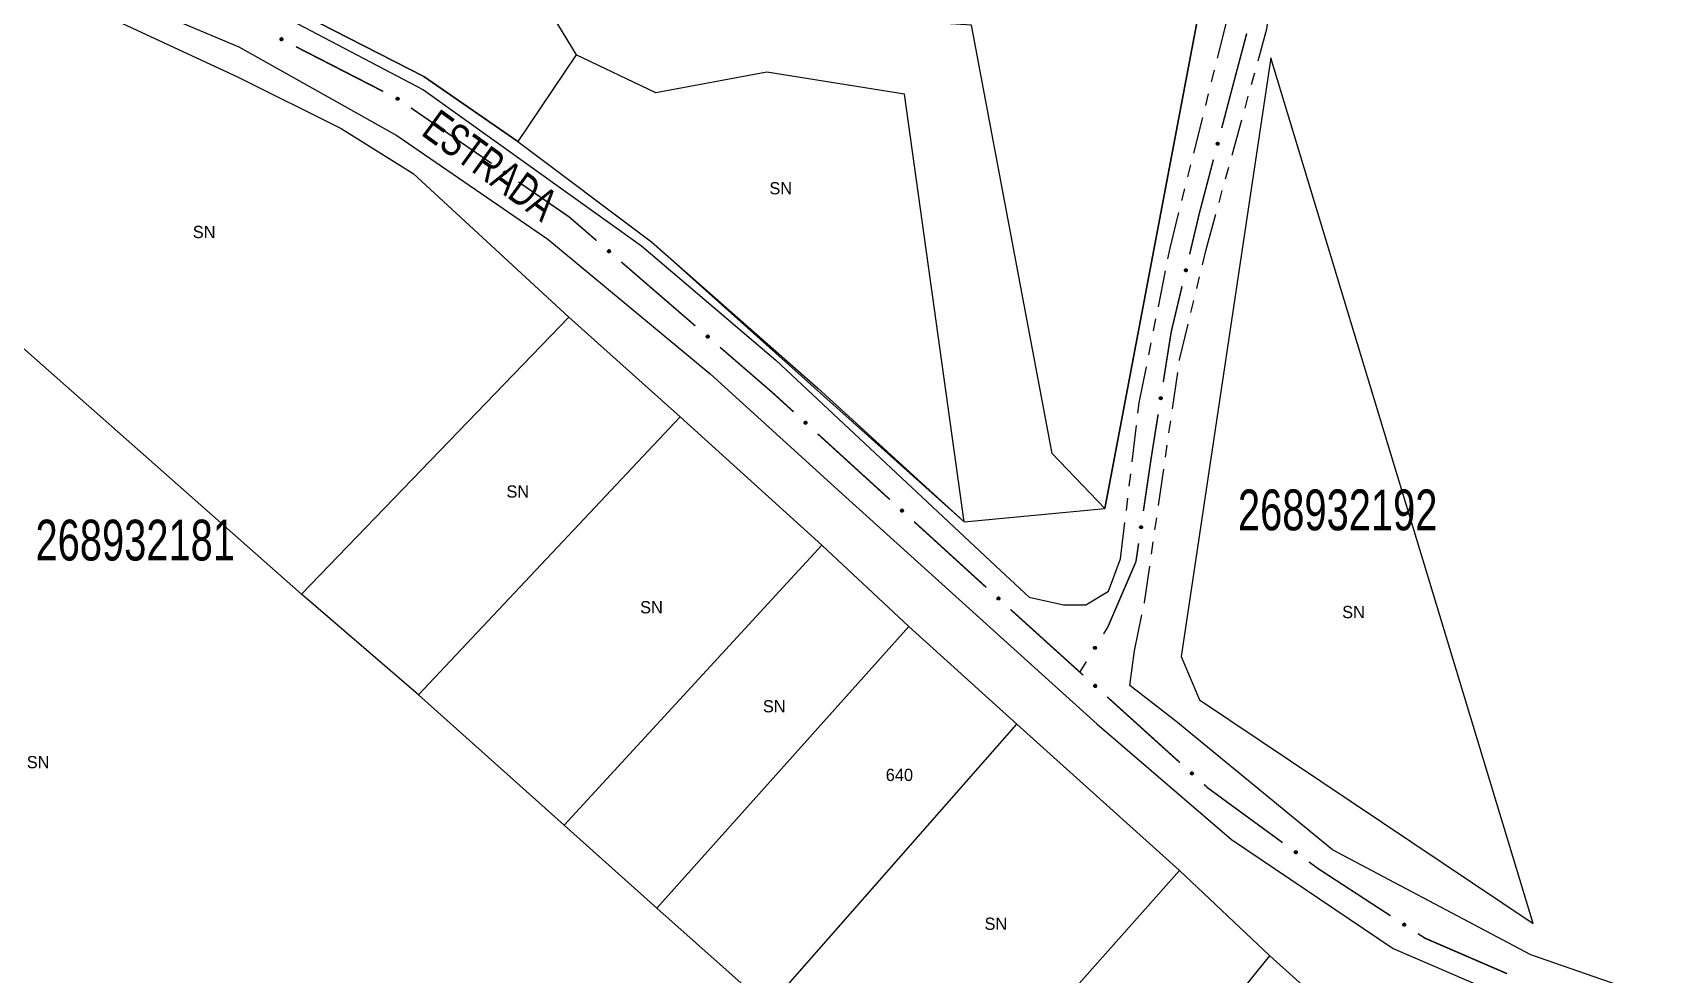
# Model space of a CAD drawing. Extents: x 207981 to 210201, y 4876477 to 4878908.
# Drawn here: x 208503.9 to 208703.8, y 4877420 to 4877535.5 of the extents above; entities that cross this region are included whole.
import ezdxf
from ezdxf.enums import TextEntityAlignment as Align

# ---------------------------------------------------------------- set-up
doc = ezdxf.new("R2010")
doc.units = 0
doc.header["$LTSCALE"] = 1.5
doc.header["$MEASUREMENT"] = 0
doc.linetypes.add('TRACO_25', pattern=[8, 3, -1, 1, -1, 1, -1])
for name, color, linetype in [('CD_MALHA_LOTES', 7, 'CONTINUOUS'), ('CD_TXT_QUADRA', 255, 'CONTINUOUS'), ('RU-QUADRA', 210, 'CONTINUOUS'), ('SV-EIXO-ROD-ESTR', 7, 'CONTINUOUS'), ('SV-EIXO-RUA-N-PAV', 6, 'CONTINUOUS'), ('SV-EST-MUNIC-PAV', 20, 'CONTINUOUS'), ('SV-RUA-NAO-PAV', 7, 'CONTINUOUS'), ('SV-TXT-RUA-PAV', 7, 'CONTINUOUS'), ('Th_NmrPort', 1, 'CONTINUOUS')]:
    doc.layers.add(name, color=color, linetype=linetype)
doc.styles.add('ARIAL', font='ARIAL.SHX')

msp = doc.modelspace()

# ---------------------------------------------------------------- linework, layer by layer
at = {"layer": 'CD_MALHA_LOTES', "linetype": 'Continuous', "flags": 128}
for points in [[(208521.51, 4877608.13), (208534.48, 4877578.52), (208542.87, 4877571.78), (208545.87, 4877573.43), (208570.61, 4877532.73)], [(208646.39, 4877555.96), (208648.18, 4877544.27), (208635.44, 4877477.11), (208629, 4877483.85), (208619.1, 4877536.4), (208579.75, 4877538.87), (208567.61, 4877554.69), (208554.41, 4877577.62), (208542.42, 4877578.22)], [(208563.44, 4877522.13), (208551.91, 4877530.11), (208524.21, 4877544.29), (208479.66, 4877562.25), (208458.4, 4877572.23)], [(208493.85, 4877543.82), (208513.26, 4877537.37), (208529.15, 4877530.03), (208541.75, 4877523.73), (208550.59, 4877518.18), (208569.71, 4877500.57)], [(208570.61, 4877532.73), (208563.44, 4877522.13)], [(208563.44, 4877522.13), (208579.84, 4877509.83), (208600.23, 4877491.88), (208618.18, 4877475.48), (208610.86, 4877527.93), (208593.99, 4877530.63), (208580.35, 4877528.08), (208570.61, 4877532.73)], [(208655.8, 4877532.4), (208644.81, 4877458.97)], [(208687.99, 4877426.21), (208655.8, 4877532.4)], [(208536.88, 4877466.62), (208489.95, 4877508.07)], [(208536.88, 4877466.62), (208569.71, 4877500.57)], [(208569.71, 4877500.57), (208583.35, 4877488.35)], [(208551.27, 4877454.25), (208583.35, 4877488.35)], [(208583.35, 4877488.35), (208600.74, 4877472.61)], [(208569.11, 4877438.28), (208600.74, 4877472.61)], [(208600.74, 4877472.61), (208611.38, 4877462.64)], [(208551.27, 4877454.25), (208536.88, 4877466.62)], [(208580.5, 4877428.09), (208611.38, 4877462.64)], [(208611.38, 4877462.64), (208624.65, 4877450.65)], [(208644.81, 4877458.97), (208647.06, 4877453.65), (208687.99, 4877426.21)], [(208569.11, 4877438.28), (208551.27, 4877454.25)], [(208594.14, 4877415.95), (208624.65, 4877450.65)], [(208624.65, 4877450.65), (208644.59, 4877432.74)], [(208580.5, 4877428.09), (208569.11, 4877438.28)], [(208614.15, 4877398.41), (208644.59, 4877432.74)], [(208644.59, 4877432.74), (208655.68, 4877422.24)], [(208594.14, 4877415.95), (208580.5, 4877428.09)], [(208627.35, 4877387.24), (208655.68, 4877422.24)], [(208655.68, 4877422.24), (208661.75, 4877416.84)]]:
    msp.add_lwpolyline(points, dxfattribs=at)
at = {"layer": 'RU-QUADRA', "linetype": 'Continuous', "flags": 128}
msp.add_lwpolyline([(208618.18, 4877475.48), (208635.44, 4877477.11), (208648.18, 4877544.27), (208646.39, 4877555.96), (208641.59, 4877567.06), (208635.59, 4877580.62), (208624.35, 4877606.93), (208621.05, 4877614.28), (208588.82, 4877691.63), (208551.72, 4877661.8), (208538.22, 4877651.23), (208526.98, 4877642.39), (208516.26, 4877638.49), (208509.07, 4877635.94), (208425.87, 4877605.13), (208458.4, 4877572.23), (208479.66, 4877562.25), (208524.21, 4877544.29), (208551.91, 4877530.11), (208563.44, 4877522.13), (208579.84, 4877509.83)], close=True, dxfattribs=at)
msp.add_lwpolyline([(208502.85, 4877413.7), (208441.76, 4877470.66), (208431.94, 4877482.21), (208419.87, 4877495.47), (208389.74, 4877529.73), (208406.98, 4877532.58), (208422.87, 4877535.35), (208437.18, 4877537.9), (208453.82, 4877540.82), (208463.72, 4877542.47), (208493.85, 4877543.82), (208513.26, 4877537.37), (208529.15, 4877530.03), (208541.75, 4877523.73), (208550.59, 4877518.18), (208569.71, 4877500.57), (208583.35, 4877488.35), (208600.74, 4877472.61), (208611.38, 4877462.64), (208624.65, 4877450.65), (208644.59, 4877432.74), (208655.68, 4877422.24), (208661.75, 4877416.84)], dxfattribs=at)
at = {"layer": 'SV-EIXO-ROD-ESTR'}
for points in [[(208534.526517, 4877534.494229), (208534.480177, 4877534.478588), (208534.437152, 4877534.474622), (208534.400314, 4877534.481643), (208534.36938, 4877534.496335), (208534.339425, 4877534.51493), (208534.313361, 4877534.540341), (208534.29068, 4877534.574952), (208534.274664, 4877534.621327), (208534.273498, 4877534.66567), (208534.278449, 4877534.702153), (208534.291912, 4877534.735292), (208534.310464, 4877534.764088), (208534.337754, 4877534.79029), (208534.373054, 4877534.812932), (208534.420076, 4877534.827908), (208534.462283, 4877534.831507), (208534.497736, 4877534.82378), (208534.530965, 4877534.810035), (208534.561319, 4877534.790684), (208534.586761, 4877534.765593), (208534.609494, 4877534.730011), (208534.62366, 4877534.683405), (208534.62773, 4877534.641349), (208534.620504, 4877534.605797), (208534.606235, 4877534.573387), (208534.587949, 4877534.543116), (208534.563497, 4877534.515852), (208534.526517, 4877534.494229)], [(208548.762045, 4877527.190136), (208548.715704, 4877527.174496), (208548.672679, 4877527.17053), (208548.635842, 4877527.177551), (208548.604907, 4877527.192242), (208548.574952, 4877527.210838), (208548.548888, 4877527.236248), (208548.526207, 4877527.270859), (208548.510192, 4877527.317235), (208548.509026, 4877527.361577), (208548.513976, 4877527.39806), (208548.527439, 4877527.431199), (208548.545991, 4877527.459996), (208548.573281, 4877527.486197), (208548.608581, 4877527.50884), (208548.655603, 4877527.523815), (208548.69781, 4877527.527414), (208548.733263, 4877527.519688), (208548.766493, 4877527.505943), (208548.796846, 4877527.486592), (208548.822288, 4877527.461501), (208548.845021, 4877527.425919), (208548.859187, 4877527.379312), (208548.863257, 4877527.337256), (208548.856031, 4877527.301704), (208548.841762, 4877527.269294), (208548.823477, 4877527.239023), (208548.799024, 4877527.211759), (208548.762045, 4877527.190136)], [(208561.92462, 4877518.118736), (208561.876649, 4877518.109205), (208561.833471, 4877518.110823), (208561.797848, 4877518.122537), (208561.769067, 4877518.141097), (208561.741762, 4877518.163402), (208561.719193, 4877518.191962), (208561.701167, 4877518.22921), (208561.691268, 4877518.277264), (208561.695832, 4877518.321387), (208561.705449, 4877518.356926), (208561.723074, 4877518.388051), (208561.745186, 4877518.414214), (208561.775628, 4877518.436675), (208561.813554, 4877518.454575), (208561.862115, 4877518.463359), (208561.904434, 4877518.461483), (208561.938594, 4877518.449247), (208561.969772, 4877518.43133), (208561.997376, 4877518.408225), (208562.019368, 4877518.380061), (208562.037321, 4877518.341844), (208562.045356, 4877518.293799), (208562.043966, 4877518.25157), (208562.032214, 4877518.217247), (208562.013883, 4877518.186949), (208561.991845, 4877518.15929), (208561.964079, 4877518.135408), (208561.92462, 4877518.118736)], [(208574.650338, 4877508.478296), (208574.601615, 4877508.474036), (208574.55887, 4877508.480338), (208574.52473, 4877508.495855), (208574.498138, 4877508.517434), (208574.473419, 4877508.542574), (208574.45409, 4877508.573419), (208574.440219, 4877508.612406), (208574.435603, 4877508.661251), (208574.444937, 4877508.704616), (208574.458359, 4877508.7389), (208574.479264, 4877508.767924), (208574.504088, 4877508.791528), (208574.536792, 4877508.810547), (208574.576439, 4877508.824218), (208574.625667, 4877508.827671), (208574.667532, 4877508.821205), (208574.700159, 4877508.805329), (208574.729205, 4877508.784128), (208574.754133, 4877508.758159), (208574.772933, 4877508.727772), (208574.786625, 4877508.687829), (208574.78939, 4877508.639196), (208574.783418, 4877508.597368), (208574.768004, 4877508.564526), (208574.746488, 4877508.5364), (208574.721574, 4877508.511301), (208574.691376, 4877508.490579), (208574.650338, 4877508.478296)], [(208586.759506, 4877498.020378), (208586.710784, 4877498.016118), (208586.668038, 4877498.02242), (208586.633899, 4877498.037937), (208586.607306, 4877498.059516), (208586.582587, 4877498.084656), (208586.563258, 4877498.115501), (208586.549387, 4877498.154488), (208586.544771, 4877498.203333), (208586.554105, 4877498.246698), (208586.567527, 4877498.280982), (208586.588432, 4877498.310006), (208586.613257, 4877498.33361), (208586.645961, 4877498.352629), (208586.685607, 4877498.3663), (208586.734835, 4877498.369753), (208586.7767, 4877498.363287), (208586.809327, 4877498.347411), (208586.838373, 4877498.32621), (208586.863301, 4877498.300241), (208586.882101, 4877498.269854), (208586.895793, 4877498.229911), (208586.898558, 4877498.181278), (208586.892586, 4877498.13945), (208586.877172, 4877498.106608), (208586.855656, 4877498.078482), (208586.830742, 4877498.053383), (208586.800544, 4877498.032661), (208586.759506, 4877498.020378)], [(208598.765818, 4877487.450885), (208598.717, 4877487.447915), (208598.674436, 4877487.455345), (208598.640719, 4877487.47176), (208598.614706, 4877487.494034), (208598.590661, 4877487.519819), (208598.572154, 4877487.551164), (208598.559319, 4877487.590504), (208598.555995, 4877487.639454), (208598.566472, 4877487.682557), (208598.580797, 4877487.716474), (208598.602461, 4877487.744935), (208598.627901, 4877487.767875), (208598.661097, 4877487.786022), (208598.701091, 4877487.79864), (208598.750393, 4877487.80079), (208598.792072, 4877487.79322), (208598.824268, 4877487.776487), (208598.852743, 4877487.754525), (208598.876977, 4877487.727907), (208598.894966, 4877487.697033), (208598.907598, 4877487.656742), (208598.909075, 4877487.608053), (208598.902, 4877487.566397), (208598.885723, 4877487.533975), (208598.86347, 4877487.506427), (208598.837902, 4877487.481995), (208598.807167, 4877487.462079), (208598.765818, 4877487.450885)], [(208610.594255, 4877476.676467), (208610.545437, 4877476.673497), (208610.502873, 4877476.680927), (208610.469156, 4877476.697342), (208610.443143, 4877476.719616), (208610.419098, 4877476.745401), (208610.40059, 4877476.776746), (208610.387756, 4877476.816086), (208610.384432, 4877476.865036), (208610.394909, 4877476.908139), (208610.409234, 4877476.942056), (208610.430898, 4877476.970518), (208610.456338, 4877476.993457), (208610.489534, 4877477.011605), (208610.529528, 4877477.024222), (208610.57883, 4877477.026373), (208610.620509, 4877477.018802), (208610.652705, 4877477.002069), (208610.68118, 4877476.980108), (208610.705413, 4877476.953489), (208610.723403, 4877476.922615), (208610.736035, 4877476.882324), (208610.737512, 4877476.833635), (208610.730437, 4877476.791979), (208610.71416, 4877476.759557), (208610.691907, 4877476.732009), (208610.666339, 4877476.707577), (208610.635604, 4877476.687661), (208610.594255, 4877476.676467)], [(208622.422692, 4877465.902049), (208622.373874, 4877465.899079), (208622.33131, 4877465.906509), (208622.297593, 4877465.922924), (208622.27158, 4877465.945198), (208622.247535, 4877465.970983), (208622.229027, 4877466.002328), (208622.216192, 4877466.041668), (208622.212869, 4877466.090619), (208622.223346, 4877466.133721), (208622.237671, 4877466.167638), (208622.259335, 4877466.1961), (208622.284775, 4877466.219039), (208622.317971, 4877466.237187), (208622.357965, 4877466.249804), (208622.407267, 4877466.251955), (208622.448946, 4877466.244385), (208622.481142, 4877466.227651), (208622.509617, 4877466.20569), (208622.53385, 4877466.179071), (208622.55184, 4877466.148197), (208622.564472, 4877466.107906), (208622.565949, 4877466.059217), (208622.558873, 4877466.017561), (208622.542597, 4877465.985139), (208622.520344, 4877465.957591), (208622.494775, 4877465.933159), (208622.464041, 4877465.913244), (208622.422692, 4877465.902049)], [(208634.290119, 4877455.169977), (208634.241313, 4877455.166821), (208634.198721, 4877455.174089), (208634.164941, 4877455.190375), (208634.138844, 4877455.21255), (208634.114701, 4877455.238244), (208634.096074, 4877455.269518), (208634.08309, 4877455.308809), (208634.079581, 4877455.357746), (208634.089893, 4877455.400889), (208634.104089, 4877455.43486), (208634.125645, 4877455.463404), (208634.150998, 4877455.486439), (208634.184124, 4877455.504713), (208634.22407, 4877455.517483), (208634.273363, 4877455.519821), (208634.315071, 4877455.512409), (208634.34733, 4877455.495798), (208634.375889, 4877455.473946), (208634.400223, 4877455.447419), (208634.41833, 4877455.416614), (208634.431115, 4877455.376372), (208634.432777, 4877455.327688), (208634.42586, 4877455.286006), (208634.409707, 4877455.253522), (208634.387559, 4877455.22589), (208634.362084, 4877455.201361), (208634.331425, 4877455.181328), (208634.290119, 4877455.169977)], [(208646.159456, 4877444.440632), (208646.11065, 4877444.437476), (208646.068058, 4877444.444744), (208646.034279, 4877444.461031), (208646.008182, 4877444.483206), (208645.984038, 4877444.508899), (208645.965412, 4877444.540174), (208645.952427, 4877444.579465), (208645.948918, 4877444.628402), (208645.959231, 4877444.671544), (208645.973426, 4877444.705515), (208645.994982, 4877444.734059), (208646.020335, 4877444.757095), (208646.053461, 4877444.775369), (208646.093407, 4877444.788138), (208646.142701, 4877444.790476), (208646.184408, 4877444.783065), (208646.216667, 4877444.766454), (208646.245226, 4877444.744601), (208646.26956, 4877444.718075), (208646.287667, 4877444.68727), (208646.300452, 4877444.647027), (208646.302115, 4877444.598344), (208646.295197, 4877444.556661), (208646.279044, 4877444.524177), (208646.256897, 4877444.496545), (208646.231421, 4877444.472016), (208646.200762, 4877444.451984), (208646.159456, 4877444.440632)], [(208658.915953, 4877434.783284), (208658.867735, 4877434.775092), (208658.82462, 4877434.77791), (208658.789336, 4877434.790611), (208658.761083, 4877434.809965), (208658.734408, 4877434.83302), (208658.712644, 4877434.862198), (208658.69566, 4877434.899933), (208658.687102, 4877434.948244), (208658.692893, 4877434.992222), (208658.703494, 4877435.02748), (208658.721978, 4877435.058103), (208658.744809, 4877435.08364), (208658.775865, 4877435.105246), (208658.814274, 4877435.122083), (208658.863061, 4877435.129513), (208658.905311, 4877435.12646), (208658.939117, 4877435.113279), (208658.969785, 4877435.094501), (208658.996736, 4877435.070637), (208659.017935, 4877435.041872), (208659.034818, 4877435.00317), (208659.041513, 4877434.95492), (208659.038949, 4877434.912746), (208659.026246, 4877434.878764), (208659.007079, 4877434.848987), (208658.984281, 4877434.821952), (208658.955861, 4877434.798852), (208658.915953, 4877434.783284)], [(208672.230402, 4877425.906665), (208672.1827, 4877425.895867), (208672.139495, 4877425.896342), (208672.103573, 4877425.90711), (208672.074312, 4877425.924902), (208672.046426, 4877425.946475), (208672.02311, 4877425.974429), (208672.004104, 4877426.011187), (208671.992937, 4877426.058962), (208671.996332, 4877426.10319), (208672.005005, 4877426.138972), (208672.0218, 4877426.170552), (208672.043212, 4877426.197291), (208672.07305, 4877426.22055), (208672.110488, 4877426.239447), (208672.1588, 4877426.249513), (208672.201154, 4877426.248757), (208672.235625, 4877426.23743), (208672.267267, 4877426.220343), (208672.295472, 4877426.197977), (208672.318202, 4877426.170405), (208672.33716, 4877426.132676), (208672.346463, 4877426.084861), (208672.346192, 4877426.042609), (208672.335352, 4877426.007988), (208672.317829, 4877425.977215), (208672.296531, 4877425.948983), (208672.269406, 4877425.924375), (208672.230402, 4877425.906665)]]:
    msp.add_lwpolyline(points, close=True, dxfattribs=at)
for points in [[(208534.587949, 4877534.543116), (208534.273498, 4877534.66567)], [(208534.563497, 4877534.515852), (208534.274664, 4877534.621327)], [(208534.571579, 4877534.531769), (208534.277959, 4877534.641014)], [(208534.606235, 4877534.573387), (208534.278449, 4877534.702153)], [(208534.593222, 4877534.559005), (208534.279586, 4877534.680054)], [(208534.54508, 4877534.507024), (208534.286667, 4877534.598204)], [(208534.611255, 4877534.591162), (208534.287938, 4877534.720244)], [(208534.526517, 4877534.494229), (208534.29068, 4877534.574952)], [(208534.620504, 4877534.605797), (208534.291912, 4877534.735292)], [(208534.62138, 4877534.625841), (208534.304102, 4877534.748759)], [(208534.500929, 4877534.486735), (208534.308793, 4877534.554645)], [(208534.62773, 4877534.641349), (208534.310464, 4877534.764088)], [(208534.480177, 4877534.478588), (208534.313361, 4877534.540341)], [(208534.624222, 4877534.664259), (208534.328796, 4877534.775963)], [(208534.45566, 4877534.476222), (208534.33472, 4877534.524472)], [(208534.62366, 4877534.683405), (208534.337754, 4877534.79029)], [(208534.437152, 4877534.474622), (208534.339425, 4877534.51493)], [(208534.612463, 4877534.7071), (208534.358346, 4877534.800676)], [(208534.609494, 4877534.730011), (208534.373054, 4877534.812932)], [(208534.592142, 4877534.748199), (208534.403679, 4877534.817292)], [(208534.586761, 4877534.765593), (208534.420076, 4877534.827908)], [(208534.569888, 4877534.779555), (208534.447111, 4877534.827214)], [(208534.561319, 4877534.790684), (208534.462283, 4877534.831507)], [(208548.823477, 4877527.239023), (208548.509026, 4877527.361577)], [(208548.799024, 4877527.211759), (208548.510192, 4877527.317235)], [(208548.807106, 4877527.227676), (208548.513486, 4877527.336921)], [(208548.841762, 4877527.269294), (208548.513976, 4877527.39806)], [(208548.828749, 4877527.254913), (208548.515113, 4877527.375961)], [(208548.780607, 4877527.202932), (208548.522194, 4877527.294112)], [(208548.846782, 4877527.287069), (208548.523465, 4877527.416152)], [(208548.762045, 4877527.190136), (208548.526207, 4877527.270859)], [(208548.856031, 4877527.301704), (208548.527439, 4877527.431199)], [(208548.856907, 4877527.321749), (208548.539629, 4877527.444666)], [(208548.736457, 4877527.182642), (208548.54432, 4877527.250553)], [(208548.863257, 4877527.337256), (208548.545991, 4877527.459996)], [(208548.715704, 4877527.174496), (208548.548888, 4877527.236248)], [(208548.859749, 4877527.360166), (208548.564323, 4877527.471871)], [(208548.691187, 4877527.172129), (208548.570247, 4877527.220379)], [(208548.859187, 4877527.379312), (208548.573281, 4877527.486197)], [(208548.672679, 4877527.17053), (208548.574952, 4877527.210838)], [(208548.84799, 4877527.403007), (208548.593873, 4877527.496584)], [(208548.845021, 4877527.425919), (208548.608581, 4877527.50884)], [(208548.827669, 4877527.444107), (208548.639206, 4877527.513199)], [(208548.822288, 4877527.461501), (208548.655603, 4877527.523815)], [(208548.805415, 4877527.475462), (208548.682638, 4877527.523121)], [(208548.796846, 4877527.486592), (208548.69781, 4877527.527414)], [(208561.964079, 4877518.135408), (208561.691268, 4877518.277264)], [(208561.991845, 4877518.15929), (208561.695832, 4877518.321387)], [(208561.974148, 4877518.15015), (208561.697074, 4877518.296361)], [(208561.944678, 4877518.12903), (208561.700187, 4877518.252786)], [(208561.92462, 4877518.118736), (208561.701167, 4877518.22921)], [(208561.999124, 4877518.174366), (208561.703725, 4877518.334865)], [(208562.013883, 4877518.186949), (208561.705449, 4877518.356926)], [(208561.898279, 4877518.114606), (208561.716509, 4877518.206736)], [(208562.021154, 4877518.203928), (208561.717192, 4877518.373642)], [(208561.876649, 4877518.109205), (208561.719193, 4877518.191962)], [(208562.032214, 4877518.217247), (208561.723074, 4877518.388051)], [(208562.035669, 4877518.237011), (208561.736899, 4877518.399833)], [(208561.852031, 4877518.110021), (208561.738326, 4877518.173471)], [(208561.833471, 4877518.110823), (208561.741762, 4877518.163402)], [(208562.043966, 4877518.25157), (208561.745186, 4877518.414214)], [(208562.043443, 4877518.274741), (208561.764897, 4877518.423625)], [(208562.045356, 4877518.293799), (208561.775628, 4877518.436675)], [(208562.037309, 4877518.318741), (208561.797388, 4877518.444319)], [(208562.037321, 4877518.341844), (208561.813554, 4877518.454575)], [(208562.02246, 4877518.362119), (208561.844486, 4877518.454947)], [(208562.019368, 4877518.380061), (208561.862115, 4877518.463359)], [(208562.004438, 4877518.396083), (208561.888835, 4877518.459183)], [(208561.997376, 4877518.408225), (208561.904434, 4877518.461483)], [(208574.691376, 4877508.490579), (208574.435603, 4877508.661251)], [(208574.650338, 4877508.478296), (208574.440219, 4877508.612406)], [(208574.671396, 4877508.486348), (208574.441808, 4877508.635949)], [(208574.702988, 4877508.504139), (208574.443451, 4877508.679604)], [(208574.721574, 4877508.511301), (208574.444937, 4877508.704616)], [(208574.623704, 4877508.477054), (208574.453027, 4877508.588398)], [(208574.601615, 4877508.474036), (208574.45409, 4877508.573419)], [(208574.730448, 4877508.525497), (208574.454247, 4877508.717157)], [(208574.746488, 4877508.5364), (208574.458359, 4877508.7389)], [(208574.577233, 4877508.477523), (208574.471099, 4877508.552957)], [(208574.755561, 4877508.552488), (208574.47185, 4877508.75424)], [(208574.55887, 4877508.480338), (208574.473419, 4877508.542574)], [(208574.768004, 4877508.564526), (208574.479264, 4877508.767924)], [(208574.773587, 4877508.583797), (208574.494288, 4877508.778133)], [(208574.783418, 4877508.597368), (208574.504088, 4877508.791528)], [(208574.785416, 4877508.620458), (208574.524706, 4877508.79874)], [(208574.78939, 4877508.639196), (208574.536792, 4877508.810547)], [(208574.784102, 4877508.664865), (208574.559254, 4877508.81578)], [(208574.786625, 4877508.687829), (208574.576439, 4877508.824218)], [(208574.774056, 4877508.709599), (208574.607228, 4877508.821225)], [(208574.772933, 4877508.727772), (208574.625667, 4877508.827671)], [(208574.759833, 4877508.745321), (208574.651775, 4877508.820615)], [(208574.754133, 4877508.758159), (208574.667532, 4877508.821205)], [(208586.800544, 4877498.032661), (208586.544771, 4877498.203333)], [(208586.759506, 4877498.020378), (208586.549387, 4877498.154488)], [(208586.780564, 4877498.02843), (208586.550976, 4877498.178031)], [(208586.812156, 4877498.046221), (208586.552619, 4877498.221686)], [(208586.830742, 4877498.053383), (208586.554105, 4877498.246698)], [(208586.732872, 4877498.019136), (208586.562195, 4877498.13048)], [(208586.710784, 4877498.016118), (208586.563258, 4877498.115501)], [(208586.839616, 4877498.067579), (208586.563415, 4877498.259239)], [(208586.855656, 4877498.078482), (208586.567527, 4877498.280982)], [(208586.686401, 4877498.019605), (208586.580267, 4877498.095039)], [(208586.86473, 4877498.09457), (208586.581018, 4877498.296322)], [(208586.668038, 4877498.02242), (208586.582587, 4877498.084656)], [(208586.877172, 4877498.106608), (208586.588432, 4877498.310006)], [(208586.882755, 4877498.125879), (208586.603456, 4877498.320215)], [(208586.892586, 4877498.13945), (208586.613257, 4877498.33361)], [(208586.894584, 4877498.16254), (208586.633874, 4877498.340822)], [(208586.898558, 4877498.181278), (208586.645961, 4877498.352629)], [(208586.89327, 4877498.206947), (208586.668422, 4877498.357862)], [(208586.895793, 4877498.229911), (208586.685607, 4877498.3663)], [(208586.883224, 4877498.251681), (208586.716396, 4877498.363307)], [(208586.882101, 4877498.269854), (208586.734835, 4877498.369753)], [(208586.869001, 4877498.287403), (208586.760943, 4877498.362697)], [(208586.863301, 4877498.300241), (208586.7767, 4877498.363287)], [(208598.807167, 4877487.462079), (208598.555995, 4877487.639454)], [(208598.765818, 4877487.450885), (208598.559319, 4877487.590504)], [(208598.787082, 4877487.458378), (208598.561529, 4877487.613997)], [(208598.819133, 4877487.475327), (208598.564326, 4877487.657593)], [(208598.837902, 4877487.481995), (208598.566472, 4877487.682557)], [(208598.739161, 4877487.450348), (208598.571487, 4877487.566165)], [(208598.717, 4877487.447915), (208598.572154, 4877487.551164)], [(208598.847148, 4877487.495952), (208598.576111, 4877487.694847)], [(208598.86347, 4877487.506427), (208598.580797, 4877487.716474)], [(208598.692718, 4877487.452046), (208598.588616, 4877487.530259)], [(208598.674436, 4877487.455345), (208598.590661, 4877487.519819)], [(208598.872967, 4877487.522269), (208598.594689, 4877487.731452)], [(208598.885723, 4877487.533975), (208598.602461, 4877487.744935)], [(208598.891813, 4877487.553091), (208598.61775, 4877487.754744)], [(208598.902, 4877487.566397), (208598.627901, 4877487.767875)], [(208598.904608, 4877487.589427), (208598.648702, 4877487.774539)], [(208598.909075, 4877487.608053), (208598.661097, 4877487.786022)], [(208598.904468, 4877487.633852), (208598.683689, 4877487.79066)], [(208598.907598, 4877487.656742), (208598.701091, 4877487.79864)], [(208598.895609, 4877487.678837), (208598.73179, 4877487.794834)], [(208598.894966, 4877487.697033), (208598.750393, 4877487.80079)], [(208598.882335, 4877487.714923), (208598.776305, 4877487.793047)], [(208598.876977, 4877487.727907), (208598.792072, 4877487.79322)], [(208610.635604, 4877476.687661), (208610.384432, 4877476.865036)], [(208610.594255, 4877476.676467), (208610.387756, 4877476.816086)], [(208610.615519, 4877476.68396), (208610.389966, 4877476.839579)], [(208610.64757, 4877476.700909), (208610.392763, 4877476.883175)], [(208610.666339, 4877476.707577), (208610.394909, 4877476.908139)], [(208610.567598, 4877476.67593), (208610.399924, 4877476.791748)], [(208610.545437, 4877476.673497), (208610.40059, 4877476.776746)], [(208610.675585, 4877476.721534), (208610.404548, 4877476.920429)], [(208610.691907, 4877476.732009), (208610.409234, 4877476.942056)], [(208610.521155, 4877476.677628), (208610.417053, 4877476.755842)], [(208610.502873, 4877476.680927), (208610.419098, 4877476.745401)], [(208610.701403, 4877476.747851), (208610.423125, 4877476.957034)], [(208610.71416, 4877476.759557), (208610.430898, 4877476.970518)], [(208610.72025, 4877476.778674), (208610.446187, 4877476.980326)], [(208610.730437, 4877476.791979), (208610.456338, 4877476.993457)], [(208610.733045, 4877476.815009), (208610.477139, 4877477.000121)], [(208610.737512, 4877476.833635), (208610.489534, 4877477.011605)], [(208610.732905, 4877476.859434), (208610.512126, 4877477.016242)], [(208610.736035, 4877476.882324), (208610.529528, 4877477.024222)], [(208610.724046, 4877476.904419), (208610.560227, 4877477.020417)], [(208610.723403, 4877476.922615), (208610.57883, 4877477.026373)], [(208610.710772, 4877476.940505), (208610.604742, 4877477.018629)], [(208610.705413, 4877476.953489), (208610.620509, 4877477.018802)], [(208622.464041, 4877465.913244), (208622.212869, 4877466.090619)], [(208622.422692, 4877465.902049), (208622.216192, 4877466.041668)], [(208622.443956, 4877465.909542), (208622.218403, 4877466.065161)], [(208622.476007, 4877465.926491), (208622.2212, 4877466.108757)], [(208622.494775, 4877465.933159), (208622.223346, 4877466.133721)], [(208622.396035, 4877465.901512), (208622.228361, 4877466.01733)], [(208622.373874, 4877465.899079), (208622.229027, 4877466.002328)], [(208622.504022, 4877465.947116), (208622.232985, 4877466.146012)], [(208622.520344, 4877465.957591), (208622.237671, 4877466.167638)], [(208622.349592, 4877465.90321), (208622.24549, 4877465.981424)], [(208622.33131, 4877465.906509), (208622.247535, 4877465.970983)], [(208622.52984, 4877465.973434), (208622.251562, 4877466.182617)], [(208622.542597, 4877465.985139), (208622.259335, 4877466.1961)], [(208622.548687, 4877466.004256), (208622.274624, 4877466.205908)], [(208622.558873, 4877466.017561), (208622.284775, 4877466.219039)], [(208622.561482, 4877466.040591), (208622.305576, 4877466.225704)], [(208622.565949, 4877466.059217), (208622.317971, 4877466.237187)], [(208622.561342, 4877466.085016), (208622.340563, 4877466.241824)], [(208622.564472, 4877466.107906), (208622.357965, 4877466.249804)], [(208622.552483, 4877466.130001), (208622.388664, 4877466.245999)], [(208622.55184, 4877466.148197), (208622.407267, 4877466.251955)], [(208622.539209, 4877466.166087), (208622.433179, 4877466.244211)], [(208622.53385, 4877466.179071), (208622.448946, 4877466.244385)], [(208634.331425, 4877455.181328), (208634.079581, 4877455.357746)], [(208634.290119, 4877455.169977), (208634.08309, 4877455.308809)], [(208634.311354, 4877455.17755), (208634.085211, 4877455.33231)], [(208634.34334, 4877455.194621), (208634.087842, 4877455.375917)], [(208634.362084, 4877455.201361), (208634.089893, 4877455.400889)], [(208634.263464, 4877455.169338), (208634.095351, 4877455.284517)], [(208634.241313, 4877455.166821), (208634.096074, 4877455.269518)], [(208634.371277, 4877455.215352), (208634.099486, 4877455.413215)], [(208634.387559, 4877455.22589), (208634.104089, 4877455.43486)], [(208634.217015, 4877455.170859), (208634.112616, 4877455.248676)], [(208634.198721, 4877455.174089), (208634.114701, 4877455.238244)], [(208634.396995, 4877455.241768), (208634.117923, 4877455.449891)], [(208634.409707, 4877455.253522), (208634.125645, 4877455.463404)], [(208634.415725, 4877455.272662), (208634.140896, 4877455.47327)], [(208634.42586, 4877455.286006), (208634.150998, 4877455.486439)], [(208634.428381, 4877455.309045), (208634.171773, 4877455.493183)], [(208634.432777, 4877455.327688), (208634.184124, 4877455.504713)], [(208634.428072, 4877455.35347), (208634.206698, 4877455.509436)], [(208634.431115, 4877455.376372), (208634.22407, 4877455.517483)], [(208634.419042, 4877455.398421), (208634.254783, 4877455.513794)], [(208634.41833, 4877455.416614), (208634.273363, 4877455.519821)], [(208634.405631, 4877455.434455), (208634.299305, 4877455.512176)], [(208634.400223, 4877455.447419), (208634.315071, 4877455.512409)], [(208646.200762, 4877444.451984), (208645.948918, 4877444.628402)], [(208646.159456, 4877444.440632), (208645.952427, 4877444.579465)], [(208646.180692, 4877444.448206), (208645.954548, 4877444.602965)], [(208646.212678, 4877444.465277), (208645.957179, 4877444.646572)], [(208646.231421, 4877444.472016), (208645.959231, 4877444.671544)], [(208646.132801, 4877444.439993), (208645.964688, 4877444.555172)], [(208646.11065, 4877444.437476), (208645.965412, 4877444.540174)], [(208646.240614, 4877444.486008), (208645.968823, 4877444.683871)], [(208646.256897, 4877444.496545), (208645.973426, 4877444.705515)], [(208646.086352, 4877444.441515), (208645.981953, 4877444.519332)], [(208646.068058, 4877444.444744), (208645.984038, 4877444.508899)], [(208646.266332, 4877444.512423), (208645.987261, 4877444.720546)], [(208646.279044, 4877444.524177), (208645.994982, 4877444.734059)], [(208646.285062, 4877444.543317), (208646.010234, 4877444.743925)], [(208646.295197, 4877444.556661), (208646.020335, 4877444.757095)], [(208646.297718, 4877444.579701), (208646.04111, 4877444.763839)], [(208646.302115, 4877444.598344), (208646.053461, 4877444.775369)], [(208646.297409, 4877444.624125), (208646.076035, 4877444.780092)], [(208646.300452, 4877444.647027), (208646.093407, 4877444.788138)], [(208646.288379, 4877444.669076), (208646.12412, 4877444.78445)], [(208646.287667, 4877444.68727), (208646.142701, 4877444.790476)], [(208646.274968, 4877444.705111), (208646.168642, 4877444.782831)], [(208646.26956, 4877444.718075), (208646.184408, 4877444.783065)], [(208658.955861, 4877434.798852), (208658.687102, 4877434.948244)], [(208658.984281, 4877434.821952), (208658.692893, 4877434.992222)], [(208658.966336, 4877434.813307), (208658.693438, 4877434.967172)], [(208658.93629, 4877434.793016), (208658.695337, 4877434.923527)], [(208658.915953, 4877434.783284), (208658.69566, 4877434.899933)], [(208658.991976, 4877434.83682), (208658.701157, 4877435.005476)], [(208659.007079, 4877434.848987), (208658.703494, 4877435.02748)], [(208658.889507, 4877434.779889), (208658.710371, 4877434.877041)], [(208658.867735, 4877434.775092), (208658.712644, 4877434.862198)], [(208659.01482, 4877434.865757), (208658.715698, 4877435.043863)], [(208659.026246, 4877434.878764), (208658.721978, 4877435.058103)], [(208658.84315, 4877434.776592), (208658.731255, 4877434.843181)], [(208658.82462, 4877434.77791), (208658.734408, 4877434.83302)], [(208659.03025, 4877434.898424), (208658.736126, 4877435.069495)], [(208659.038949, 4877434.912746), (208658.744809, 4877435.08364)], [(208659.03907, 4877434.935922), (208658.764775, 4877435.092499)], [(208659.041513, 4877434.95492), (208658.775865, 4877435.105246)], [(208659.034163, 4877434.980076), (208658.797829, 4877435.112281)], [(208659.034818, 4877435.00317), (208658.814274, 4877435.122083)], [(208659.020527, 4877435.02385), (208658.845204, 4877435.121594)], [(208659.017935, 4877435.041872), (208658.863061, 4877435.129513)], [(208659.003457, 4877435.058303), (208658.889654, 4877435.124595)], [(208658.996736, 4877435.070637), (208658.905311, 4877435.12646)], [(208672.269406, 4877425.924375), (208671.992937, 4877426.058962)], [(208672.296531, 4877425.948983), (208671.996332, 4877426.10319)], [(208672.279081, 4877425.939377), (208671.998236, 4877426.078206)], [(208672.25018, 4877425.917486), (208672.002501, 4877426.034729)], [(208672.303408, 4877425.964247), (208672.003865, 4877426.116873)], [(208672.230402, 4877425.906665), (208672.004104, 4877426.011187)], [(208672.317829, 4877425.977215), (208672.005005, 4877426.138972)], [(208672.324648, 4877425.99438), (208672.016302, 4877426.155993)], [(208672.204179, 4877425.901839), (208672.020035, 4877425.989127)], [(208672.335352, 4877426.007988), (208672.0218, 4877426.170552)], [(208672.1827, 4877425.895867), (208672.02311, 4877425.974429)], [(208672.338283, 4877426.027836), (208672.035309, 4877426.182696)], [(208672.15807, 4877425.896032), (208672.042725, 4877425.95645)], [(208672.346192, 4877426.042609), (208672.043212, 4877426.197291)], [(208672.139495, 4877425.896342), (208672.046426, 4877425.946475)], [(208672.345055, 4877426.065758), (208672.062667, 4877426.20722)], [(208672.346463, 4877426.084861), (208672.07305, 4877426.22055)], [(208672.337759, 4877426.109581), (208672.0946, 4877426.228766)], [(208672.33716, 4877426.132676), (208672.110488, 4877426.239447)], [(208672.321768, 4877426.15255), (208672.141399, 4877426.240637)], [(208672.318202, 4877426.170405), (208672.1588, 4877426.249513)], [(208672.302853, 4877426.186026), (208672.185621, 4877426.246045)], [(208672.295472, 4877426.197977), (208672.201154, 4877426.248757)]]:
    msp.add_lwpolyline(points, dxfattribs=at)
at = {"layer": 'SV-EIXO-ROD-ESTR', "const_width": 0.18}
for points in [[(208546.905021, 4877528.26668), (208536.228375, 4877533.744749)], [(208560.221998, 4877519.425856), (208550.341293, 4877526.235531)], [(208569.730488, 4877512.872708), (208563.515566, 4877517.155965)], [(208570.07261, 4877512.577239), (208569.730488, 4877512.872708)], [(208573.099902, 4877509.962759), (208570.07261, 4877512.577239)], [(208585.20907, 4877499.504841), (208576.127194, 4877507.34828)], [(208594.597923, 4877491.396287), (208588.236362, 4877496.890362)], [(208595.03734, 4877490.996025), (208594.597923, 4877491.396287)], [(208597.255172, 4877488.975822), (208595.03734, 4877490.996025)], [(208609.083609, 4877478.201404), (208600.212281, 4877486.282217)], [(208620.912046, 4877467.426986), (208612.040718, 4877475.5078)], [(208632.773683, 4877456.689156), (208623.87168, 4877464.736164)], [(208644.64302, 4877445.959812), (208635.741018, 4877454.00682)], [(208648.147683, 4877442.791755), (208647.610355, 4877443.277475)], [(208648.370232, 4877442.629062), (208648.147683, 4877442.791755)], [(208657.250359, 4877436.137271), (208648.370232, 4877442.629062)], [(208661.608936, 4877432.950946), (208660.479496, 4877433.77662)], [(208662.112594, 4877432.623142), (208661.608936, 4877432.950946)], [(208670.493789, 4877427.168275), (208662.112594, 4877432.623142)], [(208674.710625, 4877424.423763), (208673.846267, 4877424.986327)], [(208675.599855, 4877424.039528), (208674.710625, 4877424.423763)], [(208684.779541, 4877420.072997), (208675.599855, 4877424.039528)]]:
    msp.add_lwpolyline(points, dxfattribs=at)
at = {"layer": 'SV-EIXO-RUA-N-PAV', "const_width": 0.18}
for points in [[(208652.849477, 4877535.378231), (208651.055989, 4877528.611888)], [(208650.875233, 4877527.929944), (208649.784042, 4877523.77638)], [(208651.055989, 4877528.611888), (208650.875233, 4877527.929944)], [(208648.767683, 4877519.907657), (208647.243144, 4877514.104574)], [(208647.044087, 4877513.346875), (208645.839695, 4877508.271222)], [(208647.243144, 4877514.104574), (208647.044087, 4877513.346875)], [(208644.916186, 4877504.37929), (208643.7618, 4877499.514376)], [(208643.7618, 4877499.514376), (208643.583698, 4877498.763806)], [(208643.583698, 4877498.763806), (208642.607258, 4877492.612231)], [(208641.980187, 4877488.661689), (208641.19635, 4877483.723511)], [(208641.111991, 4877483.192054), (208640.171825, 4877476.798924)], [(208641.19635, 4877483.723511), (208641.111991, 4877483.192054)], [(208639.589849, 4877472.841488), (208639.298861, 4877470.86277)], [(208639.258211, 4877470.58635), (208635.808131, 4877462.577234)], [(208639.298861, 4877470.86277), (208639.258211, 4877470.58635)], [(208635.797822, 4877462.553303), (208635.283286, 4877461.72637)], [(208635.808131, 4877462.577234), (208635.797822, 4877462.553303)], [(208632.641777, 4877457.481087), (208632.337433, 4877456.991963)], [(208633.170079, 4877458.330144), (208632.641777, 4877457.481087)]]:
    msp.add_lwpolyline(points, dxfattribs=at)
at = {"layer": 'SV-EIXO-RUA-N-PAV'}
for points in [[(208649.418838, 4877521.953013), (208649.444095, 4877521.911131), (208649.457238, 4877521.869971), (208649.458319, 4877521.832486), (208649.450637, 4877521.799113), (208649.438933, 4877521.765855), (208649.419734, 4877521.734928), (208649.390823, 4877521.705323), (208649.348987, 4877521.679691), (208649.305938, 4877521.668999), (208649.269244, 4877521.665973), (208649.233983, 4877521.67198), (208649.201866, 4877521.683891), (208649.1704, 4877521.704896), (208649.140684, 4877521.734488), (208649.115929, 4877521.777179), (208649.103321, 4877521.81762), (208649.103227, 4877521.853904), (208649.10949, 4877521.889315), (208649.121847, 4877521.923125), (208649.140867, 4877521.953375), (208649.170715, 4877521.983241), (208649.213175, 4877522.007116), (208649.253366, 4877522.020151), (208649.28964, 4877522.020754), (208649.324364, 4877522.013803), (208649.357863, 4877522.00247), (208649.389755, 4877521.984465), (208649.418838, 4877521.953013)], [(208645.51822, 4877506.43964), (208645.544472, 4877506.398374), (208645.558596, 4877506.35754), (208645.560573, 4877506.320092), (208645.553692, 4877506.286544), (208645.542786, 4877506.253016), (208645.524333, 4877506.221639), (208645.496139, 4877506.19135), (208645.454928, 4877506.164725), (208645.412147, 4877506.153006), (208645.375536, 4877506.149103), (208645.340142, 4877506.154264), (208645.307748, 4877506.165404), (208645.275789, 4877506.185649), (208645.245374, 4877506.214522), (208645.219604, 4877506.256608), (208645.206032, 4877506.296736), (208645.20507, 4877506.333008), (208645.210484, 4877506.368558), (208645.222028, 4877506.402654), (208645.24032, 4877506.433351), (208645.269445, 4877506.463922), (208645.311321, 4877506.488806), (208645.351189, 4877506.5028), (208645.387438, 4877506.50427), (208645.422318, 4877506.498152), (208645.456079, 4877506.487623), (208645.488393, 4877506.470387), (208645.51822, 4877506.43964)], [(208642.424966, 4877490.761607), (208642.454259, 4877490.72244), (208642.471425, 4877490.682789), (208642.476224, 4877490.645597), (208642.471894, 4877490.611625), (208642.463551, 4877490.57737), (208642.44752, 4877490.544689), (208642.421692, 4877490.512358), (208642.382609, 4877490.482698), (208642.340834, 4877490.467783), (208642.304623, 4877490.461127), (208642.26894, 4877490.463602), (208642.235798, 4877490.472264), (208642.202402, 4877490.49004), (208642.169893, 4877490.516534), (208642.14102, 4877490.556555), (208642.124457, 4877490.595543), (208642.12076, 4877490.631639), (208642.123475, 4877490.667497), (208642.132412, 4877490.702367), (208642.148334, 4877490.734357), (208642.175068, 4877490.76704), (208642.214947, 4877490.795014), (208642.253645, 4877490.811977), (208642.289679, 4877490.81618), (208642.324921, 4877490.812712), (208642.359381, 4877490.804762), (208642.392903, 4877490.790014), (208642.424966, 4877490.761607)], [(208640.010651, 4877474.946342), (208640.040388, 4877474.907512), (208640.058005, 4877474.868059), (208640.063228, 4877474.830924), (208640.059287, 4877474.796905), (208640.051335, 4877474.762557), (208640.035677, 4877474.729695), (208640.010219, 4877474.697072), (208639.971477, 4877474.666969), (208639.929875, 4877474.651578), (208639.893742, 4877474.64451), (208639.858033, 4877474.646577), (208639.824795, 4877474.654861), (208639.791198, 4877474.672254), (208639.758389, 4877474.698376), (208639.729062, 4877474.738065), (208639.712056, 4877474.776862), (208639.707947, 4877474.812914), (208639.710253, 4877474.8488), (208639.718792, 4877474.88377), (208639.734348, 4877474.915939), (208639.760707, 4877474.948925), (208639.800264, 4877474.977352), (208639.838766, 4877474.994755), (208639.87475, 4877474.999369), (208639.91003, 4877474.996303), (208639.944578, 4877474.988746), (208639.978266, 4877474.974382), (208640.010651, 4877474.946342)], [(208634.396054, 4877460.092094), (208634.40782, 4877460.044622), (208634.408226, 4877460.001417), (208634.398192, 4877459.965283), (208634.381, 4877459.935665), (208634.359998, 4877459.907346), (208634.332525, 4877459.883465), (208634.296162, 4877459.863715), (208634.248624, 4877459.851577), (208634.204337, 4877459.85407), (208634.168386, 4877459.862012), (208634.13647, 4877459.878161), (208634.109301, 4877459.899024), (208634.085439, 4877459.928381), (208634.065783, 4877459.965427), (208634.054735, 4877460.013524), (208634.054628, 4877460.055884), (208634.065251, 4877460.090579), (208634.081689, 4877460.122563), (208634.103476, 4877460.151218), (208634.130579, 4877460.174504), (208634.167914, 4877460.194227), (208634.21553, 4877460.204502), (208634.257779, 4877460.205091), (208634.292614, 4877460.194959), (208634.323737, 4877460.178066), (208634.352397, 4877460.157347), (208634.377553, 4877460.13073), (208634.396054, 4877460.092094)]]:
    msp.add_lwpolyline(points, close=True, dxfattribs=at)
for points in [[(208649.121847, 4877521.923125), (208649.103321, 4877521.81762)], [(208649.130869, 4877521.933891), (208649.110782, 4877521.803729)], [(208649.140867, 4877521.953375), (208649.115929, 4877521.777179)], [(208649.156693, 4877521.962377), (208649.129829, 4877521.763454)], [(208649.170715, 4877521.983241), (208649.140684, 4877521.734488)], [(208649.192449, 4877521.991076), (208649.155821, 4877521.722766)], [(208649.213175, 4877522.007116), (208649.1704, 4877521.704896)], [(208649.231751, 4877522.011789), (208649.18632, 4877521.699234)], [(208649.253366, 4877522.020151), (208649.201866, 4877521.683891)], [(208649.269878, 4877522.017292), (208649.218206, 4877521.680982)], [(208649.28964, 4877522.020754), (208649.233983, 4877521.67198)], [(208649.305924, 4877522.014876), (208649.249533, 4877521.671341)], [(208649.324364, 4877522.013803), (208649.269244, 4877521.665973)], [(208649.341211, 4877522.004195), (208649.29058, 4877521.671844)], [(208649.357863, 4877522.00247), (208649.305938, 4877521.668999)], [(208649.372471, 4877521.988929), (208649.329053, 4877521.678667)], [(208649.389755, 4877521.984465), (208649.348987, 4877521.679691)], [(208649.402344, 4877521.968383), (208649.368981, 4877521.696394)], [(208649.418838, 4877521.953013), (208649.390823, 4877521.705323)], [(208649.431669, 4877521.929641), (208649.40675, 4877521.727385)], [(208649.444095, 4877521.911131), (208649.419734, 4877521.734928)], [(208649.451689, 4877521.8877), (208649.430629, 4877521.759204)], [(208649.457238, 4877521.869971), (208649.438933, 4877521.765855)], [(208645.222028, 4877506.402654), (208645.206032, 4877506.296736)], [(208645.23079, 4877506.413633), (208645.213823, 4877506.283028)], [(208645.24032, 4877506.433351), (208645.219604, 4877506.256608)], [(208645.255926, 4877506.442729), (208645.233828, 4877506.243221)], [(208645.269445, 4877506.463922), (208645.245374, 4877506.214522)], [(208645.290985, 4877506.472275), (208645.260786, 4877506.203166)], [(208645.311321, 4877506.488806), (208645.275789, 4877506.185649)], [(208645.32978, 4877506.493923), (208645.29184, 4877506.180371)], [(208645.351189, 4877506.5028), (208645.307748, 4877506.165404)], [(208645.367764, 4877506.500336), (208645.324154, 4877506.162886)], [(208645.387438, 4877506.50427), (208645.340142, 4877506.154264)], [(208645.403858, 4877506.498783), (208645.355703, 4877506.153997)], [(208645.422318, 4877506.498152), (208645.375536, 4877506.149103)], [(208645.43939, 4877506.48895), (208645.396725, 4877506.155483)], [(208645.456079, 4877506.487623), (208645.412147, 4877506.153006)], [(208645.471006, 4877506.474435), (208645.435024, 4877506.163224)], [(208645.488393, 4877506.470387), (208645.454928, 4877506.164725)], [(208645.501362, 4877506.454611), (208645.474517, 4877506.181901)], [(208645.51822, 4877506.43964), (208645.496139, 4877506.19135)], [(208645.531606, 4877506.416581), (208645.511534, 4877506.213787)], [(208645.544472, 4877506.398374), (208645.524333, 4877506.221639)], [(208645.552623, 4877506.375131), (208645.534644, 4877506.246168)], [(208645.558596, 4877506.35754), (208645.542786, 4877506.253016)], [(208642.132412, 4877490.702367), (208642.124457, 4877490.595543)], [(208642.140321, 4877490.713976), (208642.133261, 4877490.582462)], [(208642.148334, 4877490.734357), (208642.14102, 4877490.556555)], [(208642.163188, 4877490.744886), (208642.156214, 4877490.544279)], [(208642.175068, 4877490.76704), (208642.169893, 4877490.516534)], [(208642.195916, 4877490.776995), (208642.186119, 4877490.506373)], [(208642.214947, 4877490.795014), (208642.202402, 4877490.49004)], [(208642.232966, 4877490.801509), (208642.218805, 4877490.485988)], [(208642.253645, 4877490.811977), (208642.235798, 4877490.472264)], [(208642.270358, 4877490.810771), (208642.252347, 4877490.470992)], [(208642.289679, 4877490.81618), (208642.26894, 4877490.463602)], [(208642.306467, 4877490.811948), (208642.284476, 4877490.464511)], [(208642.324921, 4877490.812712), (208642.304623, 4877490.461127)], [(208642.342639, 4877490.804825), (208642.32527, 4877490.469088)], [(208642.359381, 4877490.804762), (208642.340834, 4877490.467783)], [(208642.375261, 4877490.792739), (208642.362875, 4877490.479699)], [(208642.392903, 4877490.790014), (208642.382609, 4877490.482698)], [(208642.407027, 4877490.775262), (208642.400845, 4877490.501304)], [(208642.424966, 4877490.761607), (208642.421692, 4877490.512358)], [(208642.440055, 4877490.739624), (208642.435349, 4877490.535893)], [(208642.454259, 4877490.72244), (208642.44752, 4877490.544689)], [(208642.464142, 4877490.699879), (208642.455949, 4877490.569927)], [(208642.471425, 4877490.682789), (208642.463551, 4877490.57737)], [(208639.718792, 4877474.88377), (208639.712056, 4877474.776862)], [(208639.726567, 4877474.895468), (208639.721008, 4877474.763882)], [(208639.734348, 4877474.915939), (208639.729062, 4877474.738065)], [(208639.74908, 4877474.926637), (208639.744395, 4877474.725963)], [(208639.760707, 4877474.948925), (208639.758389, 4877474.698376)], [(208639.781441, 4877474.959117), (208639.77473, 4877474.688401)], [(208639.800264, 4877474.977352), (208639.791198, 4877474.672254)], [(208639.818208, 4877474.984052), (208639.807647, 4877474.66839)], [(208639.838766, 4877474.994755), (208639.824795, 4877474.654861)], [(208639.855492, 4877474.99374), (208639.841357, 4877474.653778)], [(208639.87475, 4877474.999369), (208639.858033, 4877474.646577)], [(208639.891585, 4877474.995328), (208639.873559, 4877474.647663)], [(208639.91003, 4877474.996303), (208639.893742, 4877474.64451)], [(208639.927837, 4877474.988618), (208639.914297, 4877474.652706)], [(208639.944578, 4877474.988746), (208639.929875, 4877474.651578)], [(208639.960594, 4877474.976905), (208639.951779, 4877474.663744)], [(208639.978266, 4877474.974382), (208639.971477, 4877474.666969)], [(208639.992557, 4877474.959792), (208639.9895, 4877474.685781)], [(208640.010651, 4877474.946342), (208640.010219, 4877474.697072)], [(208640.02599, 4877474.924533), (208640.023607, 4877474.720762)], [(208640.040388, 4877474.907512), (208640.035677, 4877474.729695)], [(208640.050528, 4877474.885065), (208640.043818, 4877474.755028)], [(208640.058005, 4877474.868059), (208640.051335, 4877474.762557)], [(208634.103476, 4877460.151218), (208634.054628, 4877460.055884)], [(208634.130579, 4877460.174504), (208634.054735, 4877460.013524)], [(208634.115275, 4877460.15884), (208634.057656, 4877460.04041)], [(208634.148358, 4877460.178433), (208634.063963, 4877459.996308)], [(208634.167914, 4877460.194227), (208634.065783, 4877459.965427)], [(208634.190993, 4877460.195296), (208634.076785, 4877459.949759)], [(208634.21553, 4877460.204502), (208634.085439, 4877459.928381)], [(208634.234657, 4877460.203483), (208634.098978, 4877459.918272)], [(208634.257779, 4877460.205091), (208634.109301, 4877459.899024)], [(208634.27271, 4877460.197485), (208634.124054, 4877459.89142)], [(208634.292614, 4877460.194959), (208634.13647, 4877459.878161)], [(208634.306436, 4877460.184535), (208634.151138, 4877459.87296)], [(208634.323737, 4877460.178066), (208634.168386, 4877459.862012)], [(208634.336997, 4877460.163912), (208634.190504, 4877459.861323)], [(208634.352397, 4877460.157347), (208634.204337, 4877459.85407)], [(208634.362356, 4877460.140097), (208634.229277, 4877459.856483)], [(208634.377553, 4877460.13073), (208634.248624, 4877459.851577)], [(208634.384832, 4877460.111648), (208634.272658, 4877459.861632)], [(208634.396054, 4877460.092094), (208634.296162, 4877459.863715)], [(208634.401412, 4877460.065976), (208634.317893, 4877459.880092)], [(208634.40782, 4877460.044622), (208634.332525, 4877459.883465)], [(208634.408158, 4877460.019994), (208634.350101, 4877459.903443)], [(208634.408226, 4877460.001417), (208634.359998, 4877459.907346)]]:
    msp.add_lwpolyline(points, dxfattribs=at)
at = {"layer": 'SV-EST-MUNIC-PAV', "linetype": 'Continuous'}
for points in [[(208493.888631, 4877554.134879, 3.611337), (208524.232193, 4877542.997049, 3.586349), (208551.865264, 4877528.443091, 3.536375), (208578.603387, 4877509.328386, 3.811236), (208595.069194, 4877495.309014, 3.886199), (208622.679323, 4877469.46642, 3.461412), (208626.166875, 4877466.223616, 3.461412)], [(208488.798557, 4877548.919543, 3.38645), (208508.466518, 4877542.478174, 3.236526), (208529.201463, 4877533.740371, 3.261513), (208548.57433, 4877522.866957, 3.561362), (208567.133716, 4877510.161539, 3.636324), (208587.046019, 4877493.609524, 3.811236), (208603.64416, 4877478.539679, 3.811236), (208634.446726, 4877450.713596, 3.961161), (208650.963619, 4877436.544347, 4.610834), (208670.829159, 4877423.170856, 5.310483), (208696.331345, 4877412.16054, 5.510382)], [(209047.800104, 4877423.443269, 11.382429), (208986.853402, 4877417.458298, 11.682279), (208904.6537, 4877410.063245, 10.582831), (208839.908502, 4877405.124373, 8.608824), (208782.003076, 4877402.904209, 7.334465), (208760.344859, 4877403.902295, 7.009628), (208738.61947, 4877407.402976, 6.11008), (208712.870538, 4877413.633123, 5.810231), (208687.705202, 4877422.36972, 5.285495), (208663.387662, 4877435.241276, 4.710784), (208644.156461, 4877451.021397, 3.986148), (208638.50736, 4877455.411001, 3.461412)]]:
    msp.add_polyline3d(points, dxfattribs=at)
at = {"layer": 'SV-RUA-NAO-PAV', "linetype": 'TRACO_25'}
for points in [[(208638.50736, 4877455.411001, 3.711287), (208639.066322, 4877459.65161, 3.711287), (208640.30227, 4877465.591024, 3.686299), (208644.604454, 4877495.327035, 3.586349), (208647.865999, 4877508.862515, 3.586349), (208655.315181, 4877535.938959, 4.011136), (208657.252217, 4877549.166236, 4.011136), (208656.708332, 4877555.495589, 3.961161), (208650.797787, 4877570.628727, 3.736274), (208643.238203, 4877585.32659, 3.736274), (208643.225882, 4877587.128673, 3.736274), (208644.514411, 4877589.038579, 3.736274), (208647.078417, 4877591.106218, 3.736274), (208659.494463, 4877594.633877, 3.736274), (208666.954003, 4877597.031288, 3.736274), (208668.28568, 4877597.489292, 3.736274), (208677.367497, 4877601.773134, 3.736274), (208680.16068, 4877603.347525, 3.736274), (208703.630251, 4877611.915607, 3.736274), (208709.294664, 4877614.477176, 3.736274)], [(208626.166875, 4877466.223616, 3.661312), (208630.36727, 4877465.281889, 3.661312), (208633.120515, 4877465.298194, 3.561362), (208635.887495, 4877466.966556, 3.561362), (208637.378171, 4877470.929466, 3.561362), (208639.659349, 4877490.066493, 3.686299), (208643.447283, 4877509.055938, 3.861211), (208651.383814, 4877540.802062, 3.861211)]]:
    msp.add_polyline3d(points, dxfattribs=at)

# ---------------------------------------------------------------- texts
at = {"layer": 'CD_TXT_QUADRA', "style": 'ARIAL', "width": 0.7}
for s, p in [('268932192', (208651.771622, 4877474.445322)), ('268932181', (208504.27, 4877470.74))]:
    msp.add_text(s, height=5, dxfattribs=at).set_placement(p)
at = {"layer": 'SV-TXT-RUA-PAV', "style": 'ARIAL', "width": 0.7}
msp.add_text('ESTRADA', height=4, rotation=324, dxfattribs=at).set_placement((208551.432964, 4877523.013785))
at = {"layer": 'Th_NmrPort', "color": 1}
for s, p in [('SN', (208594.296667, 4877516.39)), ('SN', (208523.56516, 4877511.025971)), ('SN', (208562.037048, 4877479.198418)), ('SN', (208578.437048, 4877465.008418)), ('SN', (208664.56, 4877464.42)), ('SN', (208593.496808, 4877452.86743)), ('SN', (208503.195287, 4877446.013055)), ('640', (208608.566808, 4877444.44743)), ('SN', (208620.685434, 4877426.198161))]:
    msp.add_text(s, height=1.5, dxfattribs=at).set_placement(p, align=Align.MIDDLE_LEFT)

doc.saveas('drawing.dxf')
